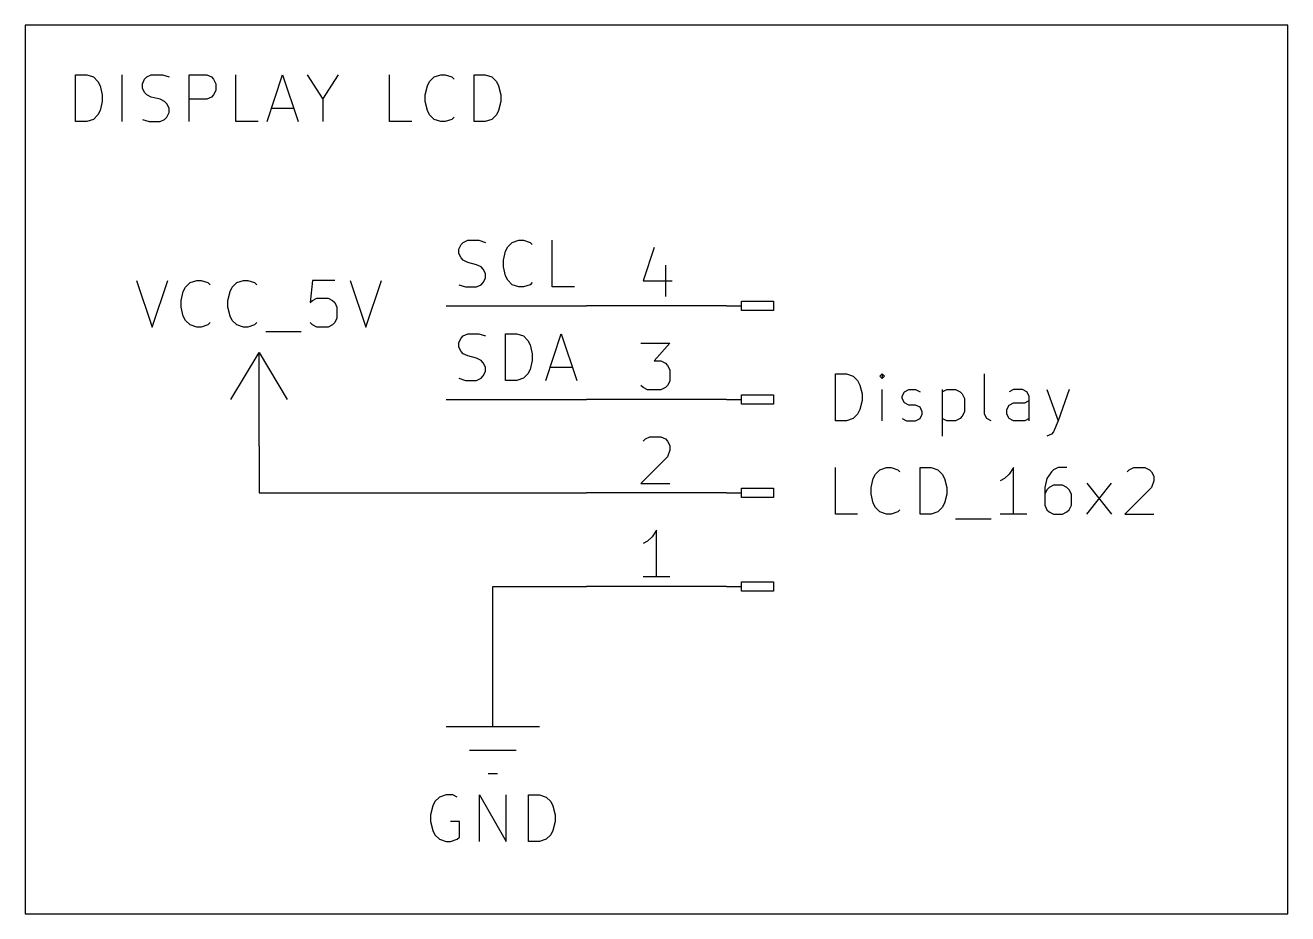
# Model space of a CAD drawing. Extents: x 0.4 to 11.3, y -7.9 to -0.4.
# Drawn here: x 7 to 8.35, y -5.4 to -4.45 of the extents above; entities that cross this region are included whole.
import ezdxf

# ---------------------------------------------------------------- set-up
doc = ezdxf.new("R2010")
doc.units = 0
doc.header["$MEASUREMENT"] = 0
for name, color, linetype in [('BLUE3', 171, 'CONTINUOUS'), ('CYAN2', 4, 'CONTINUOUS'), ('GRAY1', 251, 'CONTINUOUS'), ('GREEN3', 91, 'CONTINUOUS'), ('RED2', 1, 'CONTINUOUS'), ('RED3', 11, 'CONTINUOUS')]:
    doc.layers.add(name, color=color, linetype=linetype)

msp = doc.modelspace()

# ---------------------------------------------------------------- linework, layer by layer
at = {"layer": 'BLUE3', "linetype": 'CONTINUOUS'}
for p, q in [((7, -4.45), (7, -5.4)), ((8.35, -4.45), (7, -4.45)), ((8.35, -5.4), (8.35, -4.45)), ((7.0538, -4.553), (7.0538, -4.503)), ((7.0538, -4.503), (7.0657, -4.503)), ((7.0657, -4.503), (7.0729, -4.5053)), ((7.0729, -4.5053), (7.0776, -4.5101)), ((7.1038, -4.553), (7.1038, -4.503)), ((7.1252, -4.5125), (7.1276, -4.5077)), ((7.1276, -4.5077), (7.13, -4.5053)), ((7.13, -4.5053), (7.1348, -4.503)), ((7.1348, -4.503), (7.1467, -4.503)), ((7.1467, -4.503), (7.1538, -4.5053)), ((7.1752, -4.553), (7.1752, -4.503)), ((7.1752, -4.503), (7.1943, -4.503)), ((7.1943, -4.503), (7.199, -4.5053)), ((7.199, -4.5053), (7.2014, -4.5077)), ((7.2014, -4.5077), (7.2038, -4.5125)), ((7.2252, -4.553), (7.2252, -4.503)), ((7.2586, -4.553), (7.2752, -4.503)), ((7.2752, -4.503), (7.2919, -4.553)), ((7.3014, -4.503), (7.3181, -4.5292)), ((7.3181, -4.5292), (7.3348, -4.503)), ((7.3895, -4.553), (7.3895, -4.503)), ((7.4324, -4.5101), (7.4371, -4.5053)), ((7.4371, -4.5053), (7.4443, -4.503)), ((7.4443, -4.503), (7.449, -4.503)), ((7.449, -4.503), (7.4562, -4.5053)), ((7.4562, -4.5053), (7.4586, -4.5077)), ((7.48, -4.553), (7.48, -4.503)), ((7.48, -4.503), (7.4919, -4.503)), ((7.4919, -4.503), (7.499, -4.5053)), ((7.499, -4.5053), (7.5038, -4.5101)), ((7.0776, -4.5101), (7.08, -4.5149)), ((7.08, -4.5149), (7.0824, -4.5244)), ((7.1252, -4.5172), (7.1252, -4.5125)), ((7.1276, -4.522), (7.1252, -4.5172)), ((7.13, -4.5244), (7.1276, -4.522)), ((7.2038, -4.5196), (7.2014, -4.5244)), ((7.2038, -4.5125), (7.2038, -4.5196)), ((7.4276, -4.5244), (7.43, -4.5149)), ((7.43, -4.5149), (7.4324, -4.5101)), ((7.5038, -4.5101), (7.5062, -4.5149)), ((7.5062, -4.5149), (7.5086, -4.5244)), ((7.0824, -4.5315), (7.08, -4.5411)), ((7.0824, -4.5244), (7.0824, -4.5315)), ((7.1348, -4.5268), (7.13, -4.5244)), ((7.1443, -4.5292), (7.1348, -4.5268)), ((7.149, -4.5315), (7.1443, -4.5292)), ((7.1514, -4.5339), (7.149, -4.5315)), ((7.1538, -4.5387), (7.1514, -4.5339)), ((7.1943, -4.5292), (7.1752, -4.5292)), ((7.199, -4.5268), (7.1943, -4.5292)), ((7.2014, -4.5244), (7.199, -4.5268)), ((7.3181, -4.5292), (7.3181, -4.553)), ((7.4276, -4.5315), (7.4276, -4.5244)), ((7.43, -4.5411), (7.4276, -4.5315)), ((7.5086, -4.5315), (7.5062, -4.5411)), ((7.5086, -4.5244), (7.5086, -4.5315)), ((7.0776, -4.5458), (7.0729, -4.5506)), ((7.08, -4.5411), (7.0776, -4.5458)), ((7.149, -4.5506), (7.1514, -4.5482)), ((7.1514, -4.5482), (7.1538, -4.5434)), ((7.1538, -4.5434), (7.1538, -4.5387)), ((7.2633, -4.5387), (7.2871, -4.5387)), ((7.4324, -4.5458), (7.43, -4.5411)), ((7.4371, -4.5506), (7.4324, -4.5458)), ((7.4586, -4.5482), (7.4562, -4.5506)), ((7.5038, -4.5458), (7.499, -4.5506)), ((7.5062, -4.5411), (7.5038, -4.5458)), ((7.0657, -4.553), (7.0538, -4.553)), ((7.0729, -4.5506), (7.0657, -4.553)), ((7.1252, -4.5506), (7.1324, -4.553)), ((7.1324, -4.553), (7.1443, -4.553)), ((7.1443, -4.553), (7.149, -4.5506)), ((7.249, -4.553), (7.2252, -4.553)), ((7.4133, -4.553), (7.3895, -4.553)), ((7.4443, -4.553), (7.4371, -4.5506)), ((7.449, -4.553), (7.4443, -4.553)), ((7.4562, -4.5506), (7.449, -4.553)), ((7.4919, -4.553), (7.48, -4.553)), ((7.499, -4.5506), (7.4919, -4.553)), ((7, -5.4), (8.35, -5.4))]:
    msp.add_line(p, q, dxfattribs=at)
at = {"layer": 'CYAN2', "linetype": 'CONTINUOUS'}
for p, q in [((7.119, -4.7228), (7.1357, -4.7728)), ((7.1357, -4.7728), (7.1524, -4.7228)), ((7.1762, -4.7252), (7.1833, -4.7228)), ((7.1833, -4.7228), (7.1881, -4.7228)), ((7.1881, -4.7228), (7.1952, -4.7252)), ((7.2262, -4.7252), (7.2333, -4.7228)), ((7.2333, -4.7228), (7.2381, -4.7228)), ((7.2381, -4.7228), (7.2452, -4.7252)), ((7.3071, -4.7228), (7.3048, -4.7466)), ((7.331, -4.7228), (7.3071, -4.7228)), ((7.3476, -4.7228), (7.3643, -4.7728)), ((7.3643, -4.7728), (7.381, -4.7228)), ((7.1667, -4.7442), (7.169, -4.7347)), ((7.169, -4.7347), (7.1714, -4.7299)), ((7.1714, -4.7299), (7.1762, -4.7252)), ((7.1952, -4.7252), (7.1976, -4.7276)), ((7.2167, -4.7442), (7.219, -4.7347)), ((7.219, -4.7347), (7.2214, -4.7299)), ((7.2214, -4.7299), (7.2262, -4.7252)), ((7.2452, -4.7252), (7.2476, -4.7276)), ((7.1667, -4.7514), (7.1667, -4.7442)), ((7.169, -4.7609), (7.1667, -4.7514)), ((7.2167, -4.7514), (7.2167, -4.7442)), ((7.219, -4.7609), (7.2167, -4.7514)), ((7.3048, -4.7466), (7.3071, -4.7442)), ((7.3071, -4.7442), (7.3119, -4.7419)), ((7.3119, -4.7419), (7.3238, -4.7419)), ((7.3238, -4.7419), (7.3286, -4.7442)), ((7.3286, -4.7442), (7.331, -4.7466)), ((7.331, -4.7466), (7.3333, -4.7514)), ((7.3333, -4.7514), (7.3333, -4.7633)), ((7.1714, -4.7657), (7.169, -4.7609)), ((7.2214, -4.7657), (7.219, -4.7609)), ((7.3333, -4.7633), (7.331, -4.768)), ((7.1762, -4.7704), (7.1714, -4.7657)), ((7.1833, -4.7728), (7.1762, -4.7704)), ((7.1881, -4.7728), (7.1833, -4.7728)), ((7.1952, -4.7704), (7.1881, -4.7728)), ((7.1976, -4.768), (7.1952, -4.7704)), ((7.2262, -4.7704), (7.2214, -4.7657)), ((7.2333, -4.7728), (7.2262, -4.7704)), ((7.2381, -4.7728), (7.2333, -4.7728)), ((7.2452, -4.7704), (7.2381, -4.7728)), ((7.2476, -4.768), (7.2452, -4.7704)), ((7.2571, -4.7776), (7.2952, -4.7776)), ((7.3071, -4.7704), (7.3048, -4.768)), ((7.3119, -4.7728), (7.3071, -4.7704)), ((7.3238, -4.7728), (7.3119, -4.7728)), ((7.3286, -4.7704), (7.3238, -4.7728)), ((7.331, -4.768), (7.3286, -4.7704)), ((7.8663, -4.8728), (7.8663, -4.8228)), ((7.8663, -4.8228), (7.8782, -4.8228)), ((7.8782, -4.8228), (7.8853, -4.8252)), ((7.8853, -4.8252), (7.8901, -4.8299)), ((7.8901, -4.8299), (7.8925, -4.8347)), ((7.9163, -4.8228), (7.9139, -4.8252)), ((7.9139, -4.8252), (7.9163, -4.8276)), ((7.9187, -4.8252), (7.9163, -4.8228)), ((7.9163, -4.8228), (7.9163, -4.8276)), ((7.9163, -4.8276), (7.9187, -4.8252)), ((8.0258, -4.8657), (8.0258, -4.8228)), ((7.8925, -4.8347), (7.8949, -4.8442)), ((7.8949, -4.8442), (7.8949, -4.8514)), ((7.9163, -4.8728), (7.9163, -4.8395)), ((7.9377, -4.8466), (7.9401, -4.8418)), ((7.9401, -4.8418), (7.9449, -4.8395)), ((7.9449, -4.8395), (7.952, -4.8395)), ((7.952, -4.8395), (7.9568, -4.8418)), ((7.9806, -4.8395), (7.9806, -4.8895)), ((7.9806, -4.8418), (7.9853, -4.8395)), ((7.9853, -4.8395), (7.9949, -4.8395)), ((7.9949, -4.8395), (7.9996, -4.8418)), ((7.9996, -4.8418), (8.002, -4.8442)), ((8.002, -4.8442), (8.0044, -4.849)), ((8.0568, -4.8395), (8.052, -4.8418)), ((8.0663, -4.8395), (8.0568, -4.8395)), ((8.071, -4.8418), (8.0663, -4.8395)), ((8.0734, -4.8466), (8.071, -4.8418)), ((8.0925, -4.8395), (8.1044, -4.8728)), ((8.1163, -4.8395), (8.1044, -4.8728)), ((7.8949, -4.8514), (7.8925, -4.8609)), ((7.9377, -4.849), (7.9377, -4.8466)), ((7.9401, -4.8537), (7.9377, -4.849)), ((7.9449, -4.8561), (7.9401, -4.8537)), ((7.952, -4.8561), (7.9449, -4.8561)), ((7.9568, -4.8585), (7.952, -4.8561)), ((7.9591, -4.8633), (7.9568, -4.8585)), ((8.0044, -4.849), (8.0044, -4.8633)), ((8.0496, -4.8609), (8.052, -4.8561)), ((8.052, -4.8561), (8.0568, -4.8537)), ((8.0568, -4.8537), (8.0687, -4.8537)), ((8.0687, -4.8537), (8.0734, -4.8514)), ((8.0734, -4.8728), (8.0734, -4.8466)), ((7.8782, -4.8728), (7.8663, -4.8728)), ((7.8853, -4.8704), (7.8782, -4.8728)), ((7.8901, -4.8657), (7.8853, -4.8704)), ((7.8925, -4.8609), (7.8901, -4.8657)), ((7.9377, -4.8704), (7.9425, -4.8728)), ((7.9425, -4.8728), (7.952, -4.8728)), ((7.952, -4.8728), (7.9568, -4.8704)), ((7.9568, -4.8704), (7.9591, -4.8657)), ((7.9591, -4.8657), (7.9591, -4.8633)), ((7.9853, -4.8728), (7.9806, -4.8704)), ((7.9949, -4.8728), (7.9853, -4.8728)), ((7.9996, -4.8704), (7.9949, -4.8728)), ((8.002, -4.868), (7.9996, -4.8704)), ((8.0044, -4.8633), (8.002, -4.868)), ((8.0282, -4.8704), (8.0258, -4.8657)), ((8.0329, -4.8728), (8.0282, -4.8704)), ((8.0496, -4.8657), (8.0496, -4.8609)), ((8.052, -4.8704), (8.0496, -4.8657)), ((8.0568, -4.8728), (8.052, -4.8704)), ((8.0687, -4.8728), (8.0568, -4.8728)), ((8.0734, -4.8704), (8.0687, -4.8728)), ((8.1044, -4.8728), (8.0996, -4.8847)), ((8.0996, -4.8847), (8.0972, -4.8871)), ((8.0972, -4.8871), (8.0925, -4.8895)), ((7.8663, -4.9728), (7.8663, -4.9228)), ((7.9091, -4.9299), (7.9139, -4.9252)), ((7.9139, -4.9252), (7.921, -4.9228)), ((7.921, -4.9228), (7.9258, -4.9228)), ((7.9258, -4.9228), (7.9329, -4.9252)), ((7.9329, -4.9252), (7.9353, -4.9276)), ((7.9568, -4.9728), (7.9568, -4.9228)), ((7.9568, -4.9228), (7.9687, -4.9228)), ((7.9687, -4.9228), (7.9758, -4.9252)), ((7.9758, -4.9252), (7.9806, -4.9299)), ((8.0568, -4.9228), (8.052, -4.9299)), ((8.0568, -4.9728), (8.0568, -4.9228)), ((8.0996, -4.9252), (8.0972, -4.9276)), ((8.1044, -4.9228), (8.0996, -4.9252)), ((8.1139, -4.9228), (8.1044, -4.9228)), ((8.1782, -4.9276), (8.1806, -4.9252)), ((8.1806, -4.9252), (8.1853, -4.9228)), ((8.1853, -4.9228), (8.1972, -4.9228)), ((8.1972, -4.9228), (8.202, -4.9252)), ((8.202, -4.9252), (8.2044, -4.9276)), ((7.9044, -4.9442), (7.9068, -4.9347)), ((7.9068, -4.9347), (7.9091, -4.9299)), ((7.9806, -4.9299), (7.9829, -4.9347)), ((7.9829, -4.9347), (7.9853, -4.9442)), ((8.0472, -4.9347), (8.0425, -4.9371)), ((8.052, -4.9299), (8.0472, -4.9347)), ((8.0925, -4.9347), (8.0901, -4.9442)), ((8.0972, -4.9276), (8.0925, -4.9347)), ((8.1353, -4.9728), (8.1615, -4.9395)), ((8.1353, -4.9395), (8.1615, -4.9728)), ((8.2044, -4.9276), (8.2068, -4.9323)), ((8.2068, -4.9371), (8.2044, -4.9442)), ((8.2068, -4.9323), (8.2068, -4.9371)), ((7.9044, -4.9514), (7.9044, -4.9442)), ((7.9068, -4.9609), (7.9044, -4.9514)), ((7.9853, -4.9514), (7.9829, -4.9609)), ((7.9853, -4.9442), (7.9853, -4.9514)), ((8.0901, -4.9442), (8.0901, -4.9633)), ((8.0925, -4.9466), (8.0901, -4.9514)), ((8.0949, -4.9442), (8.0925, -4.9466)), ((8.0996, -4.9418), (8.0949, -4.9442)), ((8.1091, -4.9418), (8.0996, -4.9418)), ((8.1139, -4.9442), (8.1091, -4.9418)), ((8.1163, -4.9466), (8.1139, -4.9442)), ((8.1187, -4.9514), (8.1163, -4.9466)), ((8.1187, -4.9633), (8.1187, -4.9514)), ((8.2044, -4.9442), (8.1758, -4.9728)), ((7.9091, -4.9657), (7.9068, -4.9609)), ((7.9139, -4.9704), (7.9091, -4.9657)), ((7.9806, -4.9657), (7.9758, -4.9704)), ((7.9829, -4.9609), (7.9806, -4.9657)), ((8.0901, -4.9633), (8.0925, -4.968)), ((8.1163, -4.968), (8.1187, -4.9633)), ((7.8901, -4.9728), (7.8663, -4.9728)), ((7.921, -4.9728), (7.9139, -4.9704)), ((7.9258, -4.9728), (7.921, -4.9728)), ((7.9329, -4.9704), (7.9258, -4.9728)), ((7.9353, -4.968), (7.9329, -4.9704)), ((7.9687, -4.9728), (7.9568, -4.9728)), ((7.9758, -4.9704), (7.9687, -4.9728)), ((7.9949, -4.9776), (8.0329, -4.9776)), ((8.071, -4.9728), (8.0425, -4.9728)), ((8.0925, -4.968), (8.0949, -4.9704)), ((8.0949, -4.9704), (8.0996, -4.9728)), ((8.0996, -4.9728), (8.1091, -4.9728)), ((8.1091, -4.9728), (8.1139, -4.9704)), ((8.1139, -4.9704), (8.1163, -4.968)), ((8.1758, -4.9728), (8.2068, -4.9728)), ((7.4429, -5.2752), (7.4381, -5.2799)), ((7.45, -5.2728), (7.4429, -5.2752)), ((7.4571, -5.2728), (7.45, -5.2728)), ((7.4619, -5.2752), (7.4571, -5.2728)), ((7.4857, -5.3228), (7.4857, -5.2728)), ((7.4857, -5.2728), (7.5143, -5.3228)), ((7.5143, -5.3228), (7.5143, -5.2728)), ((7.5381, -5.3228), (7.5381, -5.2728)), ((7.5381, -5.2728), (7.55, -5.2728)), ((7.55, -5.2728), (7.5571, -5.2752)), ((7.5571, -5.2752), (7.5619, -5.2799)), ((7.4357, -5.2847), (7.4333, -5.2942)), ((7.4381, -5.2799), (7.4357, -5.2847)), ((7.5619, -5.2799), (7.5643, -5.2847)), ((7.5643, -5.2847), (7.5667, -5.2942)), ((7.4333, -5.2942), (7.4333, -5.3014)), ((7.4333, -5.3014), (7.4357, -5.3109)), ((7.4643, -5.3014), (7.4548, -5.3014)), ((7.4643, -5.318), (7.4643, -5.3014)), ((7.5667, -5.3014), (7.5643, -5.3109)), ((7.5667, -5.2942), (7.5667, -5.3014)), ((7.4357, -5.3109), (7.4381, -5.3157)), ((7.4381, -5.3157), (7.4429, -5.3204)), ((7.4619, -5.3204), (7.4643, -5.318)), ((7.5619, -5.3157), (7.5571, -5.3204)), ((7.5643, -5.3109), (7.5619, -5.3157)), ((7.4429, -5.3204), (7.45, -5.3228)), ((7.45, -5.3228), (7.4548, -5.3228)), ((7.4548, -5.3228), (7.4619, -5.3204)), ((7.55, -5.3228), (7.5381, -5.3228)), ((7.5571, -5.3204), (7.55, -5.3228))]:
    msp.add_line(p, q, dxfattribs=at)
at = {"layer": 'GRAY1', "linetype": 'CONTINUOUS'}
for p, q in [((7.466, -4.6846), (7.4684, -4.6822)), ((7.4684, -4.6822), (7.4732, -4.6798)), ((7.4732, -4.6798), (7.4851, -4.6798)), ((7.4851, -4.6798), (7.4922, -4.6822)), ((7.516, -4.6869), (7.5208, -4.6822)), ((7.5208, -4.6822), (7.5279, -4.6798)), ((7.5279, -4.6798), (7.5327, -4.6798)), ((7.5327, -4.6798), (7.5398, -4.6822)), ((7.5398, -4.6822), (7.5422, -4.6846)), ((7.5636, -4.7298), (7.5636, -4.6798)), ((7.4636, -4.6893), (7.466, -4.6846)), ((7.4636, -4.6941), (7.4636, -4.6893)), ((7.466, -4.6988), (7.4636, -4.6941)), ((7.5113, -4.7012), (7.5136, -4.6917)), ((7.5136, -4.6917), (7.516, -4.6869)), ((7.4684, -4.7012), (7.466, -4.6988)), ((7.4732, -4.7036), (7.4684, -4.7012)), ((7.4827, -4.706), (7.4732, -4.7036)), ((7.4874, -4.7084), (7.4827, -4.706)), ((7.4898, -4.7108), (7.4874, -4.7084)), ((7.4922, -4.7155), (7.4898, -4.7108)), ((7.5113, -4.7084), (7.5113, -4.7012)), ((7.5136, -4.7179), (7.5113, -4.7084)), ((7.4898, -4.725), (7.4922, -4.7203)), ((7.4922, -4.7203), (7.4922, -4.7155)), ((7.516, -4.7227), (7.5136, -4.7179)), ((7.5208, -4.7274), (7.516, -4.7227)), ((7.4636, -4.7274), (7.4708, -4.7298)), ((7.4708, -4.7298), (7.4827, -4.7298)), ((7.4827, -4.7298), (7.4874, -4.7274)), ((7.4874, -4.7274), (7.4898, -4.725)), ((7.5279, -4.7298), (7.5208, -4.7274)), ((7.5327, -4.7298), (7.5279, -4.7298)), ((7.5398, -4.7274), (7.5327, -4.7298)), ((7.5422, -4.725), (7.5398, -4.7274)), ((7.5874, -4.7298), (7.5636, -4.7298)), ((7.4636, -4.7893), (7.466, -4.7846)), ((7.4636, -4.7941), (7.4636, -4.7893)), ((7.466, -4.7846), (7.4684, -4.7822)), ((7.4684, -4.7822), (7.4732, -4.7798)), ((7.4732, -4.7798), (7.4851, -4.7798)), ((7.4851, -4.7798), (7.4922, -4.7822)), ((7.5136, -4.8298), (7.5136, -4.7798)), ((7.5136, -4.7798), (7.5255, -4.7798)), ((7.5255, -4.7798), (7.5327, -4.7822)), ((7.5327, -4.7822), (7.5374, -4.7869)), ((7.5374, -4.7869), (7.5398, -4.7917)), ((7.5398, -4.7917), (7.5422, -4.8012)), ((7.5565, -4.8298), (7.5732, -4.7798)), ((7.5732, -4.7798), (7.5898, -4.8298)), ((7.466, -4.7988), (7.4636, -4.7941)), ((7.4684, -4.8012), (7.466, -4.7988)), ((7.4732, -4.8036), (7.4684, -4.8012)), ((7.4827, -4.806), (7.4732, -4.8036)), ((7.4874, -4.8084), (7.4827, -4.806)), ((7.5422, -4.8012), (7.5422, -4.8084)), ((7.4898, -4.8108), (7.4874, -4.8084)), ((7.4922, -4.8155), (7.4898, -4.8108)), ((7.4922, -4.8203), (7.4922, -4.8155)), ((7.5398, -4.8179), (7.5374, -4.8227)), ((7.5422, -4.8084), (7.5398, -4.8179)), ((7.5613, -4.8155), (7.5851, -4.8155)), ((7.4636, -4.8274), (7.4708, -4.8298)), ((7.4708, -4.8298), (7.4827, -4.8298)), ((7.4827, -4.8298), (7.4874, -4.8274)), ((7.4874, -4.8274), (7.4898, -4.825)), ((7.4898, -4.825), (7.4922, -4.8203)), ((7.5255, -4.8298), (7.5136, -4.8298)), ((7.5327, -4.8274), (7.5255, -4.8298)), ((7.5374, -4.8227), (7.5327, -4.8274))]:
    msp.add_line(p, q, dxfattribs=at)
at = {"layer": 'GREEN3', "linetype": 'CONTINUOUS'}
for p, q in [((7.45, -4.75), (7.6, -4.75)), ((7.45, -4.85), (7.6, -4.85)), ((7.25, -4.9), (7.25, -4.95)), ((7.25, -4.95), (7.6, -4.95)), ((7.5, -5.15), (7.5, -5.05)), ((7.5, -5.05), (7.6, -5.05))]:
    msp.add_line(p, q, dxfattribs=at)
at = {"layer": 'RED2', "linetype": 'CONTINUOUS'}
for p, q in [((7.75, -4.75), (7.6, -4.75)), ((7.75, -4.75), (7.766, -4.75)), ((7.766, -4.755), (7.766, -4.745)), ((7.766, -4.745), (7.8, -4.745)), ((7.8, -4.745), (7.8, -4.755)), ((7.8, -4.755), (7.766, -4.755)), ((7.22, -4.85), (7.25, -4.8)), ((7.25, -4.9), (7.25, -4.8)), ((7.25, -4.8), (7.28, -4.85)), ((7.766, -4.855), (7.766, -4.845)), ((7.766, -4.845), (7.8, -4.845)), ((7.8, -4.845), (7.8, -4.855)), ((7.75, -4.85), (7.6, -4.85)), ((7.75, -4.85), (7.766, -4.85)), ((7.8, -4.855), (7.766, -4.855)), ((7.75, -4.95), (7.6, -4.95)), ((7.75, -4.95), (7.766, -4.95)), ((7.766, -4.955), (7.766, -4.945)), ((7.766, -4.945), (7.8, -4.945)), ((7.8, -4.945), (7.8, -4.955)), ((7.8, -4.955), (7.766, -4.955)), ((7.766, -5.055), (7.766, -5.045)), ((7.766, -5.045), (7.8, -5.045)), ((7.8, -5.045), (7.8, -5.055)), ((7.75, -5.05), (7.6, -5.05)), ((7.75, -5.05), (7.766, -5.05)), ((7.8, -5.055), (7.766, -5.055)), ((7.5, -5.2), (7.5, -5.15)), ((7.55, -5.2), (7.45, -5.2)), ((7.475, -5.225), (7.525, -5.225)), ((7.495, -5.25), (7.505, -5.25))]:
    msp.add_line(p, q, dxfattribs=at)
at = {"layer": 'RED3', "linetype": 'CONTINUOUS'}
for p, q in [((7.6726, -4.6875), (7.6607, -4.7232)), ((7.6845, -4.7065), (7.6845, -4.7399)), ((7.6607, -4.7232), (7.6917, -4.7232)), ((7.6583, -4.7899), (7.6893, -4.7899)), ((7.6893, -4.7899), (7.6726, -4.8089)), ((7.6726, -4.8089), (7.6798, -4.8089)), ((7.6798, -4.8089), (7.6845, -4.8113)), ((7.6845, -4.8113), (7.6869, -4.8137)), ((7.6869, -4.8137), (7.6893, -4.8184)), ((7.6893, -4.8184), (7.6893, -4.8304)), ((7.6893, -4.8304), (7.6869, -4.8351)), ((7.6607, -4.8375), (7.6583, -4.8351)), ((7.6655, -4.8399), (7.6607, -4.8375)), ((7.6798, -4.8399), (7.6655, -4.8399)), ((7.6845, -4.8375), (7.6798, -4.8399)), ((7.6869, -4.8351), (7.6845, -4.8375)), ((7.6607, -4.8946), (7.6631, -4.8923)), ((7.6631, -4.8923), (7.6679, -4.8899)), ((7.6679, -4.8899), (7.6798, -4.8899)), ((7.6798, -4.8899), (7.6845, -4.8923)), ((7.6845, -4.8923), (7.6869, -4.8946)), ((7.6869, -4.8946), (7.6893, -4.8994)), ((7.6893, -4.8994), (7.6893, -4.9042)), ((7.6869, -4.9113), (7.6583, -4.9399)), ((7.6893, -4.9042), (7.6869, -4.9113)), ((7.6583, -4.9399), (7.6893, -4.9399)), ((7.675, -4.9899), (7.6702, -4.997)), ((7.675, -5.0399), (7.675, -4.9899)), ((7.6655, -5.0018), (7.6607, -5.0042)), ((7.6702, -4.997), (7.6655, -5.0018)), ((7.6893, -5.0399), (7.6607, -5.0399))]:
    msp.add_line(p, q, dxfattribs=at)

doc.saveas('drawing.dxf')
